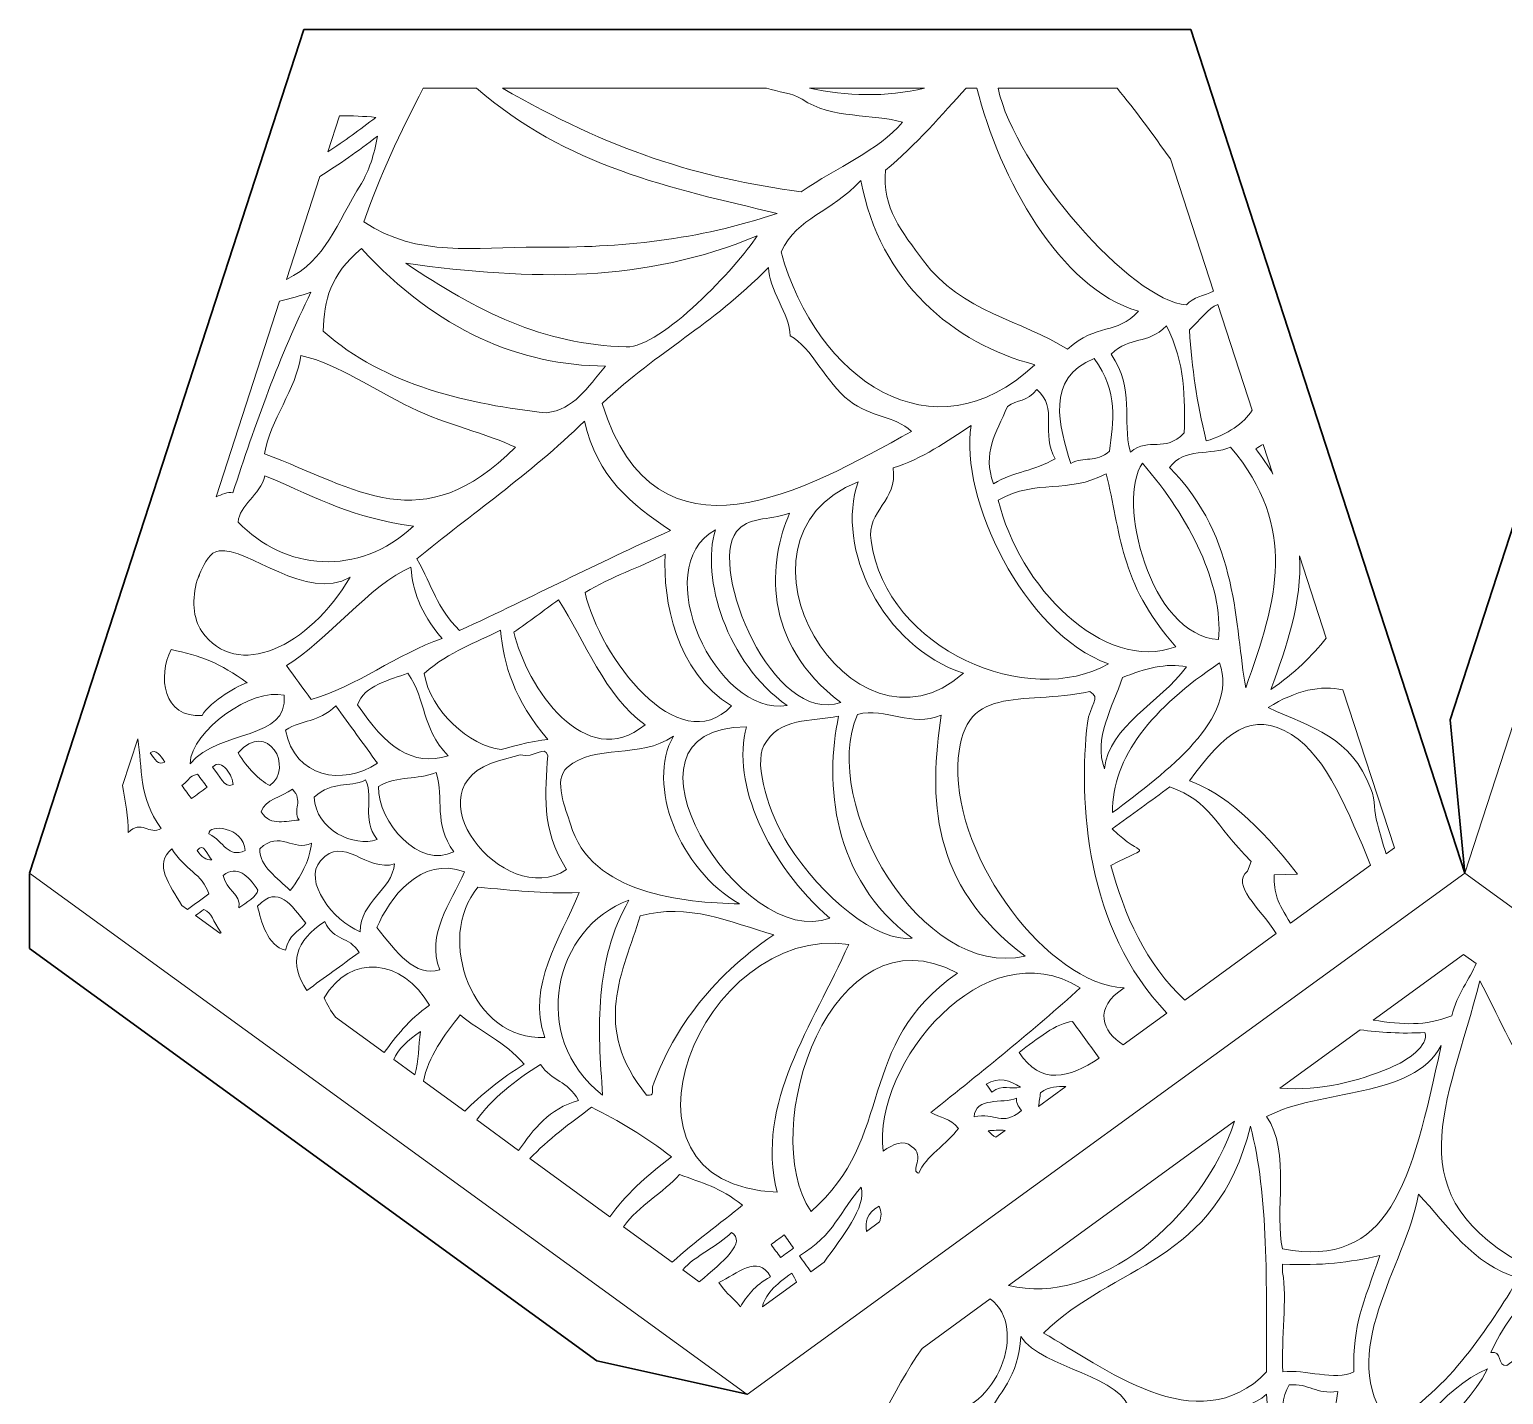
# Model space of a CAD drawing. Header units: millimetres. Extents: x -210 to 134, y -139 to 86.
# Drawn here: x 21.5 to 71.32, y 39.59 to 85.74 of the extents above; entities that cross this region are included whole.
import ezdxf

# ---------------------------------------------------------------- set-up
doc = ezdxf.new("R2010")
doc.units = ezdxf.units.MM
doc.header["$MEASUREMENT"] = 0
for name, color, linetype in [('Side 2 Detail', 7, 'Continuous'), ('Side 2 Outline', 7, 'Continuous'), ('Side 2 Scoring', 7, 'Continuous')]:
    doc.layers.add(name, color=color, linetype=linetype)

msp = doc.modelspace()

# ---------------------------------------------------------------- linework, layer by layer
at = {"layer": 'Side 2 Detail', "color": 250, "lineweight": 9}
for points in [[(34.8073, 83.7599), (34.0349, 82.2668), (33.3235, 80.7637), (32.7944, 79.2323)], [(36.6012, 83.7592), (36.6012, 83.7592), (34.8073, 83.7599), (34.8073, 83.7599)], [(46.4094, 83.7564), (46.4094, 83.7564), (37.4786, 83.7588), (37.4786, 83.7588)], [(37.4786, 83.7588), (41.0936, 81.6722), (44.1018, 80.7051), (47.5841, 80.2538)], [(51.7513, 83.7554), (51.7513, 83.7554), (47.8577, 83.7564), (47.8577, 83.7564)], [(47.8577, 83.7564), (49.0917, 83.4953), (50.4467, 83.436), (51.7513, 83.7554)], [(53.1525, 83.7547), (52.3584, 82.8893), (51.4592, 81.8165), (50.4263, 80.9883)], [(53.5187, 83.7554), (53.5187, 83.7554), (53.1525, 83.7547), (53.1525, 83.7547)], [(58.2574, 83.7533), (58.2574, 83.7533), (54.2332, 83.7547), (54.2332, 83.7547)], [(54.2332, 83.7547), (54.8109, 81.0741), (58.7438, 76.5548), (60.6052, 76.4291)], [(60.0626, 81.3631), (59.4718, 82.1755), (58.8782, 83.0109), (58.2574, 83.7533)], [(31.9786, 82.8242), (31.9786, 82.8242), (31.5831, 81.6064), (31.5831, 81.6064)], [(31.5831, 81.6064), (32.1291, 81.9657), (32.6689, 82.3505), (33.1978, 82.7666)], [(33.1978, 82.7666), (32.8109, 82.8066), (32.4016, 82.8218), (31.9786, 82.8242)], [(61.5154, 76.8914), (61.5154, 76.8914), (60.0626, 81.3631), (60.0626, 81.3631)], [(31.3123, 80.7699), (31.3123, 80.7699), (30.1837, 77.2855), (30.1837, 77.2855)], [(30.1837, 77.2855), (31.529, 77.9597), (31.858, 79.1538), (32.7127, 80.537)], [(60.6052, 76.4291), (60.8157, 76.6971), (61.2133, 76.745), (61.5154, 76.8914)], [(29.9487, 76.56), (29.9487, 76.56), (27.8041, 69.9419), (27.8041, 69.9419)], [(61.6618, 76.4404), (61.3425, 76.3485), (61.0582, 75.8885), (60.7051, 75.5833)], [(62.8235, 72.8672), (62.8235, 72.8672), (61.6618, 76.4404), (61.6618, 76.4404)], [(63.5243, 70.7085), (63.5243, 70.7085), (63.1983, 71.7138), (63.1983, 71.7138)], [(27.8041, 69.9419), (27.9974, 70.0139), (28.1986, 70.1335), (28.3715, 70.076)], [(64.4213, 67.9493), (64.524, 66.3738), (63.9869, 64.8997), (63.4578, 63.4245)], [(65.3247, 65.1681), (65.3247, 65.1681), (64.4213, 67.9493), (64.4213, 67.9493)], [(63.4578, 63.4245), (64.2484, 63.9792), (64.8627, 64.5611), (65.3247, 65.1681)], [(65.8931, 63.4183), (65.1524, 63.572), (64.3225, 63.4159), (63.361, 62.8137)], [(59.9448, 52.4915), (57.1835, 55.3354), (56.9476, 59.6776), (57.2552, 62.2948)], [(25.1528, 61.7571), (25.1528, 61.7571), (24.6432, 60.1868), (24.6432, 60.1868)], [(25.9479, 58.7268), (25.1517, 59.8206), (25.3288, 60.7611), (25.1528, 61.7571)], [(38.086, 61.2145), (38.086, 61.2145), (37.3529, 61.016), (37.3529, 61.016)], [(26.309, 58.0439), (25.6768, 57.5234), (26.2342, 56.8148), (26.6466, 56.1292)], [(62.6657, 57.2905), (62.6657, 57.2905), (62.7891, 57.6164), (62.7891, 57.6164)], [(64.1189, 55.5239), (64.1189, 55.5239), (66.8291, 57.4931), (66.8291, 57.4931)], [(63.6407, 55.1762), (63.0523, 56.0944), (62.109, 56.7913), (62.6657, 57.2905)], [(63.5687, 57.1572), (63.5484, 56.5357), (63.6817, 56.2298), (64.1189, 55.5239)], [(64.3563, 57.1889), (64.3563, 57.1889), (63.5687, 57.1572), (63.5687, 57.1572)], [(26.6466, 56.1292), (26.6466, 56.1292), (26.8336, 55.9934), (26.8336, 55.9934)], [(27.3928, 55.9945), (27.3063, 55.9259), (27.2054, 55.8601), (27.1092, 55.7929)], [(27.1092, 55.7929), (27.1092, 55.7929), (27.9343, 55.1921), (27.9343, 55.1921)], [(60.5491, 52.9304), (60.5491, 52.9304), (63.6407, 55.1762), (63.6407, 55.1762)], [(69.5766, 52.3973), (69.7303, 53.13), (70.2005, 53.6563), (70.3934, 54.162)], [(31.4556, 53.0041), (31.5479, 52.7795), (31.6805, 52.5628), (31.8338, 52.3551)], [(31.8338, 52.3551), (31.8338, 52.3551), (33.4868, 51.1524), (33.4868, 51.1524)], [(58.4655, 51.4156), (58.4655, 51.4156), (59.9448, 52.4915), (59.9448, 52.4915)], [(66.9111, 52.2484), (67.9578, 52.0991), (68.624, 52.0385), (69.5766, 52.3973)], [(34.7171, 51.8621), (34.2647, 51.5706), (33.955, 51.2568), (33.8106, 50.9167)], [(34.5234, 50.3979), (34.6681, 50.8733), (34.6344, 51.3767), (34.7171, 51.8621)], [(66.4695, 51.9276), (66.4695, 51.9276), (63.754, 49.9513), (63.754, 49.9513)], [(33.8106, 50.9167), (33.8106, 50.9167), (34.5234, 50.3979), (34.5234, 50.3979)], [(36.2139, 49.1677), (36.7345, 49.7093), (37.4783, 50.3135), (38.2193, 50.76)], [(63.754, 49.9513), (65.1676, 49.8414), (66.4243, 50.2002), (67.4616, 50.6284)], [(34.8135, 50.1867), (34.8135, 50.1867), (36.2139, 49.1677), (36.2139, 49.1677)], [(55.603, 49.3361), (55.603, 49.3361), (56.5228, 50.0041), (56.5228, 50.0041)], [(38.0299, 47.8468), (38.5456, 48.5682), (39.0403, 49.2648), (40.058, 49.5298)], [(36.615, 48.8762), (36.615, 48.8762), (38.0299, 47.8468), (38.0299, 47.8468)], [(40.4917, 49.3051), (39.8044, 48.7911), (38.9986, 48.1975), (38.4109, 47.5695)], [(62.2285, 48.8407), (62.2285, 48.8407), (54.5925, 43.2833), (54.5925, 43.2833)], [(54.5925, 43.2833), (57.5508, 42.5307), (61.1702, 45.5548), (62.2285, 48.8407)], [(54.165, 48.2909), (54.165, 48.2909), (54.4788, 48.5189), (54.4788, 48.5189)], [(38.4109, 47.5695), (38.4109, 47.5695), (41.1115, 45.604), (41.1115, 45.604)], [(43.4704, 47.0328), (42.9184, 46.4192), (42.0944, 45.9868), (41.5731, 45.2678)], [(48.3576, 44.0713), (48.9629, 44.9354), (49.7966, 45.9269), (49.6078, 46.6094)], [(50.2103, 45.9668), (49.7711, 45.7271), (49.7618, 45.4198), (49.7835, 45.1073)], [(50.2265, 45.4294), (50.293, 45.5972), (50.3027, 45.7739), (50.2103, 45.9668)], [(49.7835, 45.1073), (49.7835, 45.1073), (50.2265, 45.4294), (50.2265, 45.4294)], [(41.5731, 45.2678), (41.5731, 45.2678), (43.222, 44.0679), (43.222, 44.0679)], [(45.226, 45.0725), (44.7564, 44.5995), (43.995, 44.2911), (43.5765, 43.8095)], [(44.1332, 43.4047), (44.9638, 44.0844), (45.7393, 44.76), (45.226, 45.0725)], [(47.908, 43.7444), (47.908, 43.7444), (48.3576, 44.0713), (48.3576, 44.0713)], [(43.5765, 43.8095), (43.5765, 43.8095), (44.1332, 43.4047), (44.1332, 43.4047)], [(46.2726, 42.5558), (46.2726, 42.5558), (47.4246, 43.3933), (47.4246, 43.3933)], [(53.97, 42.8299), (53.97, 42.8299), (51.6655, 41.153), (51.6655, 41.153)], [(51.6655, 41.153), (50.6544, 39.7049), (49.9092, 37.9487), (49.1506, 36.2673)]]:
    msp.add_open_spline(points, degree=3, dxfattribs=at)
for points, knots in [([(32.7944, 79.2323), (34.6492, 78.0148), (36.5247, 78.3934), (38.6824, 78.3779), (38.6824, 78.3779), (41.5263, 78.3573), (44.0667, 78.6139), (46.7642, 79.5227), (46.7642, 79.5227), (43.1668, 80.373), (39.6404, 81.1116), (36.6012, 83.7592)], [0, 0, 0, 0, 0.25, 0.25, 0.25, 0.25, 0.5, 0.5, 0.5, 0.5, 1, 1, 1, 1]), ([(47.5841, 80.2538), (48.8075, 81.0999), (50.1704, 81.627), (51.0069, 82.6054), (51.0069, 82.6054), (50.016, 82.8934), (48.6197, 82.7071), (47.6093, 83.3782), (47.6093, 83.3782), (47.2606, 83.6097), (46.8056, 83.6162), (46.4094, 83.7564)], [0, 0, 0, 0, 0.25, 0.25, 0.25, 0.25, 0.5, 0.5, 0.5, 0.5, 1, 1, 1, 1]), ([(50.4263, 80.9883), (50.3106, 79.7043), (50.9889, 78.8985), (51.7121, 77.9177), (51.7121, 77.9177), (52.9964, 76.1738), (55.0541, 75.9168), (56.5852, 74.928), (56.5852, 74.928), (57.5835, 75.8441), (58.246, 75.3917), (58.9764, 76.2131), (58.9764, 76.2131), (56.3058, 76.9968), (54.2876, 80.7137), (53.5187, 83.7554)], [0, 0, 0, 0, 0.2, 0.2, 0.2, 0.2, 0.4, 0.4, 0.4, 0.4, 0.6, 0.6, 0.6, 0.6, 1, 1, 1, 1]), ([(32.7127, 80.537), (32.959, 80.9349), (33.1599, 81.5175), (33.2536, 82.1321), (33.2536, 82.1321), (32.6045, 81.6274), (31.9579, 81.1785), (31.3123, 80.7699)], [0, 0, 0, 0, 0.3333333, 0.3333333, 0.3333333, 0.3333333, 1, 1, 1, 1]), ([(55.4813, 74.4057), (52.7301, 75.1124), (50.2324, 77.2104), (49.6002, 80.6379), (49.6002, 80.6379), (48.5557, 79.5155), (47.4918, 79.4304), (46.902, 78.217), (46.902, 78.217), (48.0864, 73.9155), (52.027, 71.1636), (55.4813, 74.4057)], [0, 0, 0, 0, 0.25, 0.25, 0.25, 0.25, 0.5, 0.5, 0.5, 0.5, 1, 1, 1, 1]), ([(41.6693, 75.0104), (42.8585, 74.9804), (45.4003, 77.6989), (46.0969, 78.7676), (46.0969, 78.7676), (42.2673, 77.1677), (38.5349, 77.2497), (34.2154, 77.834), (34.2154, 77.834), (36.6274, 76.221), (38.8453, 75.082), (41.6693, 75.0104)], [0, 0, 0, 0, 0.25, 0.25, 0.25, 0.25, 0.5, 0.5, 0.5, 0.5, 1, 1, 1, 1]), ([(38.9683, 72.7783), (39.8985, 72.9016), (40.3536, 73.6227), (40.9606, 74.361), (40.9606, 74.361), (38.1084, 74.3772), (35.2734, 75.5423), (32.7172, 78.3342), (32.7172, 78.3342), (31.6516, 77.4343), (31.4487, 76.603), (31.427, 75.5378), (31.427, 75.5378), (33.483, 73.6968), (36.4045, 73.0553), (38.9683, 72.7783)], [0, 0, 0, 0, 0.2, 0.2, 0.2, 0.2, 0.4, 0.4, 0.4, 0.4, 0.6, 0.6, 0.6, 0.6, 1, 1, 1, 1]), ([(49.203, 73.1913), (48.4006, 73.8077), (47.9455, 74.9911), (47.2045, 75.3855), (47.2045, 75.3855), (47.2083, 76.1149), (46.4693, 76.962), (46.4745, 77.6917), (46.4745, 77.6917), (44.456, 75.6598), (42.8344, 74.9349), (40.8472, 73.0921), (40.8472, 73.0921), (42.6966, 67.2885), (47.702, 70.1452), (51.3072, 72.154), (51.3072, 72.154), (50.7226, 72.6939), (49.9668, 72.6057), (49.203, 73.1913)], [0, 0, 0, 0, 0.1666667, 0.1666667, 0.1666667, 0.1666667, 0.3333333, 0.3333333, 0.3333333, 0.3333333, 0.5, 0.5, 0.5, 0.5, 0.6666667, 0.6666667, 0.6666667, 0.6666667, 1, 1, 1, 1]), ([(28.3715, 70.076), (29.1115, 72.3583), (29.9628, 74.7444), (31.0098, 76.8552), (31.0098, 76.8552), (30.6529, 76.7381), (30.3001, 76.6437), (29.9487, 76.56)], [0, 0, 0, 0, 0.3333333, 0.3333333, 0.3333333, 0.3333333, 1, 1, 1, 1]), ([(60.5298, 72.1017), (60.5501, 73.2716), (60.5756, 74.4409), (59.929, 75.7166), (59.929, 75.7166), (59.2496, 75.051), (58.7328, 75.4096), (58.0565, 74.7616), (58.0565, 74.7616), (58.8847, 73.5614), (58.4042, 72.5685), (58.706, 71.4519), (58.706, 71.4519), (59.3629, 71.9807), (59.8459, 71.4037), (60.5298, 72.1017)], [0, 0, 0, 0, 0.2, 0.2, 0.2, 0.2, 0.4, 0.4, 0.4, 0.4, 0.6, 0.6, 0.6, 0.6, 1, 1, 1, 1]), ([(60.7051, 75.5833), (60.7933, 74.2139), (60.9408, 73.2358), (61.2687, 71.8281), (61.2687, 71.8281), (62.0277, 72.0531), (62.52, 72.4196), (62.8235, 72.8672)], [0, 0, 0, 0, 0.3333333, 0.3333333, 0.3333333, 0.3333333, 1, 1, 1, 1]), ([(37.9237, 71.6145), (36.9395, 72.0865), (35.6386, 72.3525), (34.3819, 72.9578), (34.3819, 72.9578), (33.1399, 73.5555), (31.9865, 74.4064), (30.6715, 74.7186), (30.6715, 74.7186), (30.5123, 73.5706), (29.6235, 72.5378), (29.4405, 71.393), (29.4405, 71.393), (32.5897, 70.2193), (34.7484, 68.453), (37.9237, 71.6145)], [0, 0, 0, 0, 0.2, 0.2, 0.2, 0.2, 0.4, 0.4, 0.4, 0.4, 0.6, 0.6, 0.6, 0.6, 1, 1, 1, 1]), ([(56.6895, 71.0671), (57.1481, 71.3314), (57.5229, 71.0637), (58.0069, 71.484), (58.0069, 71.484), (58.1086, 72.4848), (58.3314, 73.4666), (57.4857, 74.6173), (57.4857, 74.6173), (55.8083, 73.9651), (56.3147, 72.3035), (56.6895, 71.0671)], [0, 0, 0, 0, 0.25, 0.25, 0.25, 0.25, 0.5, 0.5, 0.5, 0.5, 1, 1, 1, 1]), ([(55.5475, 73.5682), (55.1923, 73.1283), (54.9057, 73.2523), (54.5491, 72.9967), (54.5491, 72.9967), (54.1595, 72.0676), (53.7037, 71.4361), (54.0775, 70.3853), (54.0775, 70.3853), (54.7961, 70.8032), (55.4489, 70.8104), (56.1669, 71.228), (56.1669, 71.228), (55.6612, 72.0652), (56.2844, 72.9547), (55.5475, 73.5682)], [0, 0, 0, 0, 0.2, 0.2, 0.2, 0.2, 0.4, 0.4, 0.4, 0.4, 0.6, 0.6, 0.6, 0.6, 1, 1, 1, 1]), ([(34.5882, 67.8401), (35.1515, 66.8813), (35.2166, 66.2309), (36.0359, 65.4189), (36.0359, 65.4189), (38.6258, 66.626), (40.5782, 67.642), (43.161, 68.8016), (43.161, 68.8016), (41.8336, 69.6898), (40.6905, 70.5948), (40.2537, 72.4968), (40.2537, 72.4968), (38.3861, 70.6775), (36.402, 69.3429), (34.5882, 67.8401)], [0, 0, 0, 0, 0.2, 0.2, 0.2, 0.2, 0.4, 0.4, 0.4, 0.4, 0.6, 0.6, 0.6, 0.6, 1, 1, 1, 1]), ([(53.3254, 72.3511), (52.5082, 71.823), (51.6652, 71.2125), (50.6864, 70.9221), (50.6864, 70.9221), (50.8511, 69.7786), (49.7911, 69.5041), (49.9399, 68.4595), (49.9399, 68.4595), (50.4718, 64.7361), (55.2857, 62.7668), (57.9632, 64.2947), (57.9632, 64.2947), (55.1006, 65.3172), (52.9158, 69.9399), (53.3254, 72.3511)], [0, 0, 0, 0, 0.2, 0.2, 0.2, 0.2, 0.4, 0.4, 0.4, 0.4, 0.6, 0.6, 0.6, 0.6, 1, 1, 1, 1]), ([(60.0309, 70.929), (62.4015, 68.5587), (62.2292, 65.5315), (62.6061, 63.4813), (62.6061, 63.4813), (63.6714, 66.4765), (64.3962, 68.8781), (62.0949, 71.6187), (62.0949, 71.6187), (61.4176, 71.3262), (60.5243, 71.6218), (60.0309, 70.929)], [0, 0, 0, 0, 0.25, 0.25, 0.25, 0.25, 0.5, 0.5, 0.5, 0.5, 1, 1, 1, 1]), ([(63.1983, 71.7138), (63.116, 71.6741), (63.0326, 71.6249), (62.9472, 71.5622), (62.9472, 71.5622), (63.1715, 71.2724), (63.3568, 70.9893), (63.5243, 70.7085)], [0, 0, 0, 0, 0.3333333, 0.3333333, 0.3333333, 0.3333333, 1, 1, 1, 1]), ([(61.6915, 65.1123), (61.8361, 66.9853), (60.743, 69.2047), (59.1152, 71.0737), (59.1152, 71.0737), (58.2374, 69.8658), (59.3426, 65.2604), (61.6915, 65.1123)], [0, 0, 0, 0, 0.3333333, 0.3333333, 0.3333333, 0.3333333, 1, 1, 1, 1]), ([(34.47, 68.9477), (32.3465, 69.2533), (31.4084, 69.8221), (29.4547, 70.6527), (29.4547, 70.6527), (29.2862, 69.9867), (28.5893, 69.6567), (28.5482, 69.0896), (28.5482, 69.0896), (30.1161, 67.4405), (32.611, 67.2145), (34.47, 68.9477)], [0, 0, 0, 0, 0.25, 0.25, 0.25, 0.25, 0.5, 0.5, 0.5, 0.5, 1, 1, 1, 1]), ([(49.5068, 70.4522), (44.5814, 68.4947), (49.2757, 60.6371), (53.0629, 63.9754), (53.0629, 63.9754), (50.3264, 64.8897), (48.721, 68.2042), (49.5068, 70.4522)], [0, 0, 0, 0, 0.3333333, 0.3333333, 0.3333333, 0.3333333, 1, 1, 1, 1]), ([(54.2435, 69.8303), (54.917, 66.9451), (57.7751, 63.9647), (60.2452, 64.8718), (60.2452, 64.8718), (58.3073, 67.056), (58.3924, 68.7634), (57.886, 70.7212), (57.886, 70.7212), (56.5751, 70.0184), (55.5589, 70.5686), (54.2435, 69.8303)], [0, 0, 0, 0, 0.25, 0.25, 0.25, 0.25, 0.5, 0.5, 0.5, 0.5, 1, 1, 1, 1]), ([(47.1886, 69.3876), (46.4521, 69.1365), (45.781, 69.2643), (45.3955, 68.7658), (45.3955, 68.7658), (44.4209, 67.5073), (46.6336, 62.1943), (48.9167, 62.9894), (48.9167, 62.9894), (46.2085, 65.0113), (46.4862, 67.8056), (47.1886, 69.3876)], [0, 0, 0, 0, 0.25, 0.25, 0.25, 0.25, 0.5, 0.5, 0.5, 0.5, 1, 1, 1, 1]), ([(47.1015, 62.8857), (45.0454, 64.3485), (44.1907, 67.1924), (44.6782, 68.8233), (44.6782, 68.8233), (42.3693, 67.5507), (44.702, 62.4923), (47.1015, 62.8857)], [0, 0, 0, 0, 0.3333333, 0.3333333, 0.3333333, 0.3333333, 1, 1, 1, 1]), ([(27.3166, 65.3934), (28.5045, 63.7046), (30.9454, 64.8594), (32.3341, 67.2241), (32.3341, 67.2241), (30.8479, 66.3639), (28.8711, 68.2569), (27.9044, 68.1164), (27.9044, 68.1164), (27.5974, 68.0716), (27.4255, 67.7171), (27.2836, 67.4229), (27.2836, 67.4229), (27.2477, 67.3206), (27.2088, 67.2196), (27.1661, 67.1201), (27.1661, 67.1201), (26.9759, 66.5144), (27.0231, 65.8116), (27.3166, 65.3934)], [0, 0, 0, 0, 0.1666667, 0.1666667, 0.1666667, 0.1666667, 0.3333333, 0.3333333, 0.3333333, 0.3333333, 0.5, 0.5, 0.5, 0.5, 0.6666667, 0.6666667, 0.6666667, 0.6666667, 1, 1, 1, 1]), ([(40.2754, 66.7049), (40.7694, 64.5369), (43.418, 60.9926), (45.2218, 62.8705), (45.2218, 62.8705), (43.3267, 64.0512), (42.905, 66.4169), (42.9836, 67.9968), (42.9836, 67.9968), (42.0737, 67.5276), (41.198, 67.2623), (40.2754, 66.7049)], [0, 0, 0, 0, 0.25, 0.25, 0.25, 0.25, 0.5, 0.5, 0.5, 0.5, 1, 1, 1, 1]), ([(27.2836, 67.4229), (27.237, 67.3261), (27.1995, 67.2248), (27.1661, 67.1201), (27.1661, 67.1201), (27.2088, 67.2196), (27.2477, 67.3206), (27.2836, 67.4229)], [0, 0, 0, 0, 0.3333333, 0.3333333, 0.3333333, 0.3333333, 1, 1, 1, 1]), ([(34.387, 67.559), (33.0396, 67.0015), (31.5138, 65.0378), (30.1843, 64.2355), (30.1843, 64.2355), (30.4624, 63.8524), (30.7407, 63.4696), (31.0188, 63.0866), (31.0188, 63.0866), (32.5212, 63.5168), (33.9278, 64.6317), (35.444, 65.1529), (35.444, 65.1529), (34.6585, 66.0858), (34.468, 66.738), (34.387, 67.559)], [0, 0, 0, 0, 0.2, 0.2, 0.2, 0.2, 0.4, 0.4, 0.4, 0.4, 0.6, 0.6, 0.6, 0.6, 1, 1, 1, 1]), ([(37.8724, 65.3641), (38.2886, 63.5137), (40.2892, 60.5765), (42.3056, 62.2373), (42.3056, 62.2373), (40.9413, 63.2023), (40.2709, 65.0802), (39.3752, 66.4559), (39.3752, 66.4559), (38.8746, 66.0924), (38.3737, 65.7283), (37.8724, 65.3641)], [0, 0, 0, 0, 0.25, 0.25, 0.25, 0.25, 0.5, 0.5, 0.5, 0.5, 1, 1, 1, 1]), ([(39.0196, 61.7406), (37.8679, 63.0704), (37.5282, 64.2717), (37.4152, 65.4371), (37.4152, 65.4371), (36.5605, 64.9817), (35.7423, 64.7567), (34.8352, 63.9681), (34.8352, 63.9681), (35.0437, 62.701), (36.381, 61.5135), (37.4338, 61.3991), (37.4338, 61.3991), (37.4338, 61.3991), (38.5397, 61.7106), (39.0196, 61.7406)], [0, 0, 0, 0, 0.2, 0.2, 0.2, 0.2, 0.4, 0.4, 0.4, 0.4, 0.6, 0.6, 0.6, 0.6, 1, 1, 1, 1]), ([(27.3335, 62.5522), (27.5978, 63.0452), (28.6203, 63.5913), (28.8518, 63.6553), (28.8518, 63.6553), (27.9416, 64.324), (27.2674, 64.5859), (26.2803, 64.7757), (26.2803, 64.7757), (25.8253, 63.8889), (26.0058, 62.443), (27.3335, 62.5522)], [0, 0, 0, 0, 0.25, 0.25, 0.25, 0.25, 0.5, 0.5, 0.5, 0.5, 1, 1, 1, 1]), ([(60.6063, 64.189), (59.9265, 64.3412), (59.1889, 64.1311), (58.4372, 63.8283), (58.4372, 63.8283), (58.1137, 62.8103), (57.4392, 61.7802), (57.8374, 60.7463), (57.8374, 60.7463), (57.9732, 62.2046), (59.7095, 62.9749), (60.6063, 64.189)], [0, 0, 0, 0, 0.25, 0.25, 0.25, 0.25, 0.5, 0.5, 0.5, 0.5, 1, 1, 1, 1]), ([(61.7232, 64.325), (59.447, 62.8078), (58.0882, 61.1459), (58.1055, 59.2656), (58.1055, 59.2656), (59.94, 60.6505), (62.3739, 62.4444), (61.7232, 64.325)], [0, 0, 0, 0, 0.3333333, 0.3333333, 0.3333333, 0.3333333, 1, 1, 1, 1]), ([(32.587, 62.9136), (33.5113, 61.5042), (34.4394, 60.809), (35.6452, 61.1804), (35.6452, 61.1804), (34.7195, 62.1877), (34.9331, 63.0142), (34.2892, 63.9767), (34.2892, 63.9767), (33.6767, 63.7542), (32.8047, 63.5654), (32.587, 62.9136)], [0, 0, 0, 0, 0.25, 0.25, 0.25, 0.25, 0.5, 0.5, 0.5, 0.5, 1, 1, 1, 1]), ([(30.1034, 63.2309), (29.0292, 63.5017), (26.9673, 62.0479), (26.9215, 60.9196), (26.9215, 60.9196), (27.9488, 62.1095), (30.257, 61.6947), (30.1034, 63.2309)], [0, 0, 0, 0, 0.3333333, 0.3333333, 0.3333333, 0.3333333, 1, 1, 1, 1]), ([(57.2552, 62.2948), (57.3272, 62.9071), (57.7434, 63.1403), (57.3372, 63.3573), (57.3372, 63.3573), (54.9928, 62.8585), (52.9633, 63.7225), (52.8765, 60.8438), (52.8765, 60.8438), (52.7807, 57.6664), (55.9185, 53.4906), (58.4961, 53.3369), (58.4961, 53.3369), (57.434, 52.6689), (57.7623, 51.8476), (58.4655, 51.4156)], [0, 0, 0, 0, 0.2, 0.2, 0.2, 0.2, 0.4, 0.4, 0.4, 0.4, 0.6, 0.6, 0.6, 0.6, 1, 1, 1, 1]), ([(67.3586, 57.8776), (67.3586, 57.8776), (67.6301, 58.075), (67.6301, 58.075), (67.6301, 58.075), (67.6301, 58.075), (65.8931, 63.4183), (65.8931, 63.4183)], [0, 0, 0, 0, 0.3333333, 0.3333333, 0.3333333, 0.3333333, 1, 1, 1, 1]), ([(31.8466, 62.8774), (31.2303, 62.279), (30.7338, 62.4354), (30.1506, 62.0503), (30.1506, 62.0503), (30.4524, 60.4362), (32.0847, 60.1682), (33.2594, 60.9323), (33.2594, 60.9323), (32.7881, 61.5807), (32.3175, 62.2291), (31.8466, 62.8774)], [0, 0, 0, 0, 0.25, 0.25, 0.25, 0.25, 0.5, 0.5, 0.5, 0.5, 1, 1, 1, 1]), ([(55.1465, 54.4149), (51.8981, 56.8519), (51.9084, 59.7951), (52.3091, 62.5605), (52.3091, 62.5605), (51.3, 62.1168), (50.4587, 62.8457), (49.4793, 62.5877), (49.4793, 62.5877), (48.1815, 59.5508), (51.6597, 53.6129), (55.1465, 54.4149)], [0, 0, 0, 0, 0.25, 0.25, 0.25, 0.25, 0.5, 0.5, 0.5, 0.5, 1, 1, 1, 1]), ([(63.361, 62.8137), (64.874, 62.1254), (66.1501, 61.8473), (66.8378, 60.0731), (66.8378, 60.0731), (67.0021, 59.6504), (66.9249, 59.3042), (67.0568, 58.8863), (67.0568, 58.8863), (67.1723, 58.5221), (67.2098, 58.2655), (67.3586, 57.8776)], [0, 0, 0, 0, 0.25, 0.25, 0.25, 0.25, 0.5, 0.5, 0.5, 0.5, 1, 1, 1, 1]), ([(28.5441, 61.2885), (28.8749, 60.7415), (29.2359, 60.3887), (29.6197, 60.1792), (29.6197, 60.1792), (30.4496, 60.7766), (29.5487, 62.4302), (28.5441, 61.2885)], [0, 0, 0, 0, 0.3333333, 0.3333333, 0.3333333, 0.3333333, 1, 1, 1, 1]), ([(48.8444, 62.5315), (47.8873, 62.3269), (46.8534, 62.5043), (46.3229, 61.5332), (46.3229, 61.5332), (45.9629, 60.8727), (46.5113, 59.1839), (47.1401, 58.1866), (47.1401, 58.1866), (48.268, 56.3951), (50.1676, 54.8689), (51.3314, 55.0192), (51.3314, 55.0192), (48.6053, 57.0507), (48.3683, 60.2757), (48.8444, 62.5315)], [0, 0, 0, 0, 0.2, 0.2, 0.2, 0.2, 0.4, 0.4, 0.4, 0.4, 0.6, 0.6, 0.6, 0.6, 1, 1, 1, 1]), ([(66.8291, 57.4931), (66.076, 59.269), (65.3712, 61.138), (64.1554, 61.9056), (64.1554, 61.9056), (62.8197, 62.7486), (61.9026, 61.9807), (60.701, 60.3408), (60.701, 60.3408), (61.8272, 59.9612), (63.0554, 58.8636), (64.3563, 57.1889)], [0, 0, 0, 0, 0.25, 0.25, 0.25, 0.25, 0.5, 0.5, 0.5, 0.5, 1, 1, 1, 1]), ([(43.2616, 61.8518), (42.1185, 61.0543), (40.6109, 61.6141), (39.6739, 60.7955), (39.6739, 60.7955), (39.1802, 60.3646), (39.6287, 59.3913), (39.7789, 58.878), (39.7789, 58.878), (40.4755, 56.4875), (43.6154, 56.2336), (45.4919, 56.1795), (45.4919, 56.1795), (43.4576, 57.3487), (42.3256, 60.2113), (43.2616, 61.8518)], [0, 0, 0, 0, 0.2, 0.2, 0.2, 0.2, 0.4, 0.4, 0.4, 0.4, 0.6, 0.6, 0.6, 0.6, 1, 1, 1, 1]), ([(45.7355, 62.1633), (40.7467, 62.176), (45.6049, 54.5548), (48.5443, 55.6954), (48.5443, 55.6954), (46.4724, 57.5044), (45.1905, 60.276), (45.7355, 62.1633)], [0, 0, 0, 0, 0.3333333, 0.3333333, 0.3333333, 0.3333333, 1, 1, 1, 1]), ([(26.0692, 60.9757), (25.9231, 61.2045), (25.7746, 61.4174), (25.5714, 61.2893), (25.5714, 61.2893), (25.7181, 61.0608), (25.8666, 60.8483), (26.0692, 60.9757)], [0, 0, 0, 0, 0.3333333, 0.3333333, 0.3333333, 0.3333333, 1, 1, 1, 1]), ([(37.3529, 61.016), (34.2089, 60.1155), (37.5183, 55.9487), (39.6521, 57.3384), (39.6521, 57.3384), (38.7581, 58.7316), (38.9463, 59.9536), (39.011, 61.1945), (39.011, 61.1945), (38.9087, 61.58), (38.5563, 61.0856), (38.086, 61.2145)], [0, 0, 0, 0, 0.25, 0.25, 0.25, 0.25, 0.5, 0.5, 0.5, 0.5, 1, 1, 1, 1]), ([(28.3746, 60.2199), (28.3894, 60.4569), (28.0039, 61.1601), (27.6846, 60.7986), (27.6846, 60.7986), (27.9058, 60.551), (28.0856, 60.0397), (28.3746, 60.2199)], [0, 0, 0, 0, 0.3333333, 0.3333333, 0.3333333, 0.3333333, 1, 1, 1, 1]), ([(26.9687, 59.7383), (27.1454, 59.8667), (27.3228, 59.9953), (27.4996, 60.1238), (27.4996, 60.1238), (27.3921, 60.2712), (27.2853, 60.4187), (27.1782, 60.5658), (27.1782, 60.5658), (26.8274, 60.4628), (26.9725, 60.4287), (26.6476, 60.1803), (26.6476, 60.1803), (26.7548, 60.0328), (26.8619, 59.8857), (26.9687, 59.7383)], [0, 0, 0, 0, 0.2, 0.2, 0.2, 0.2, 0.4, 0.4, 0.4, 0.4, 0.6, 0.6, 0.6, 0.6, 1, 1, 1, 1]), ([(33.2422, 58.3537), (32.702, 59.0913), (33.1568, 59.6714), (32.8574, 60.3701), (32.8574, 60.3701), (32.2631, 60.0741), (31.7643, 60.3808), (31.1221, 59.7844), (31.1221, 59.7844), (31.1679, 58.6747), (32.4746, 58.0822), (33.2422, 58.3537)], [0, 0, 0, 0, 0.25, 0.25, 0.25, 0.25, 0.5, 0.5, 0.5, 0.5, 1, 1, 1, 1]), ([(35.8367, 57.9434), (35.1367, 58.9142), (35.5215, 59.7131), (35.2431, 60.6175), (35.2431, 60.6175), (34.5758, 60.3539), (33.9794, 60.5396), (33.2915, 60.1448), (33.2915, 60.1448), (33.2749, 58.9276), (34.6788, 57.3467), (35.8367, 57.9434)], [0, 0, 0, 0, 0.25, 0.25, 0.25, 0.25, 0.5, 0.5, 0.5, 0.5, 1, 1, 1, 1]), ([(24.6432, 60.1868), (24.729, 59.6514), (24.8365, 59.1123), (24.831, 58.5907), (24.831, 58.5907), (25.2696, 59.0503), (25.5452, 58.4884), (25.9479, 58.7268)], [0, 0, 0, 0, 0.3333333, 0.3333333, 0.3333333, 0.3333333, 1, 1, 1, 1]), ([(30.3831, 60.0583), (30.0386, 59.7882), (29.4488, 59.7262), (29.3224, 59.2873), (29.3224, 59.2873), (29.6834, 58.7671), (30.1657, 59.0151), (30.6077, 59.0058), (30.6077, 59.0058), (30.3769, 59.381), (30.7693, 59.658), (30.3831, 60.0583)], [0, 0, 0, 0, 0.25, 0.25, 0.25, 0.25, 0.5, 0.5, 0.5, 0.5, 1, 1, 1, 1]), ([(62.7891, 57.6164), (61.5051, 58.8918), (61.4493, 59.6363), (60.0416, 60.1324), (60.0416, 60.1324), (59.3936, 59.6614), (58.7452, 59.1902), (58.0968, 58.7195), (58.0968, 58.7195), (59.1318, 57.6664), (59.5297, 58.2744), (58.0472, 57.4783), (58.0472, 57.4783), (58.4796, 55.8715), (59.2372, 54.1076), (60.5491, 52.9304)], [0, 0, 0, 0, 0.2, 0.2, 0.2, 0.2, 0.4, 0.4, 0.4, 0.4, 0.6, 0.6, 0.6, 0.6, 1, 1, 1, 1]), ([(27.5626, 58.549), (28.0694, 58.2903), (28.1986, 57.7153), (28.7887, 57.9802), (28.7887, 57.9802), (28.7295, 58.8009), (27.5364, 58.8894), (27.5626, 58.549)], [0, 0, 0, 0, 0.3333333, 0.3333333, 0.3333333, 0.3333333, 1, 1, 1, 1]), ([(31.0329, 58.2341), (30.41, 57.9254), (29.9583, 58.6934), (29.2817, 58.0423), (29.2817, 58.0423), (29.2697, 57.4173), (29.8774, 57.0841), (30.3094, 56.628), (30.3094, 56.628), (30.7793, 57.2819), (30.9499, 57.6736), (31.0329, 58.2341)], [0, 0, 0, 0, 0.25, 0.25, 0.25, 0.25, 0.5, 0.5, 0.5, 0.5, 1, 1, 1, 1]), ([(31.3302, 57.6398), (30.7386, 56.9436), (31.7381, 55.6262), (32.6703, 55.2372), (32.6703, 55.2372), (32.6903, 56.2732), (33.7331, 56.6373), (33.8382, 57.5334), (33.8382, 57.5334), (32.8974, 57.2237), (32.1029, 58.55), (31.3302, 57.6398)], [0, 0, 0, 0, 0.25, 0.25, 0.25, 0.25, 0.5, 0.5, 0.5, 0.5, 1, 1, 1, 1]), ([(26.8336, 55.9934), (27.0734, 56.1678), (27.3135, 56.3424), (27.554, 56.5171), (27.554, 56.5171), (27.3559, 57.2047), (26.7238, 57.3212), (26.309, 58.0439)], [0, 0, 0, 0, 0.3333333, 0.3333333, 0.3333333, 0.3333333, 1, 1, 1, 1]), ([(27.6588, 57.6736), (27.4982, 57.8125), (27.3921, 58.2937), (27.1609, 57.9871), (27.1609, 57.9871), (27.3074, 57.758), (27.4734, 57.654), (27.6588, 57.6736)], [0, 0, 0, 0, 0.3333333, 0.3333333, 0.3333333, 0.3333333, 1, 1, 1, 1]), ([(36.1974, 57.2599), (34.7222, 57.8304), (33.6401, 56.3431), (33.2408, 55.3816), (33.2408, 55.3816), (33.8909, 54.5472), (34.5386, 53.6956), (35.3606, 53.9502), (35.3606, 53.9502), (34.9, 55.1707), (35.7347, 56.186), (36.1974, 57.2599)], [0, 0, 0, 0, 0.25, 0.25, 0.25, 0.25, 0.5, 0.5, 0.5, 0.5, 1, 1, 1, 1]), ([(29.2166, 56.6445), (28.88, 57.1545), (28.5187, 57.5069), (28.0442, 57.1431), (28.0442, 57.1431), (28.1266, 56.6301), (28.6596, 56.5284), (28.5738, 56.0424), (28.5738, 56.0424), (28.8204, 56.2377), (29.1877, 56.4144), (29.2166, 56.6445)], [0, 0, 0, 0, 0.25, 0.25, 0.25, 0.25, 0.5, 0.5, 0.5, 0.5, 1, 1, 1, 1]), ([(29.208, 56.0982), (29.311, 55.599), (29.5463, 54.7456), (30.1478, 54.6195), (30.1478, 54.6195), (30.2898, 55.1625), (30.5478, 55.2117), (30.8389, 55.5277), (30.8389, 55.5277), (30.3587, 56.1171), (29.9032, 56.8623), (29.208, 56.0982)], [0, 0, 0, 0, 0.25, 0.25, 0.25, 0.25, 0.5, 0.5, 0.5, 0.5, 1, 1, 1, 1]), ([(40.0769, 56.567), (38.817, 56.5123), (37.8635, 56.6397), (36.6515, 56.7438), (36.6515, 56.7438), (35.1907, 55.0164), (36.4854, 51.5231), (38.9101, 51.6671), (38.9101, 51.6671), (38.3089, 53.4575), (39.4254, 54.9758), (40.0769, 56.567)], [0, 0, 0, 0, 0.25, 0.25, 0.25, 0.25, 0.5, 0.5, 0.5, 0.5, 1, 1, 1, 1]), ([(27.9343, 55.1921), (27.9471, 55.1938), (27.9571, 55.198), (27.9705, 55.199), (27.9705, 55.199), (27.6536, 55.6531), (27.7063, 55.8429), (27.3928, 55.9945)], [0, 0, 0, 0, 0.3333333, 0.3333333, 0.3333333, 0.3333333, 1, 1, 1, 1]), ([(41.7564, 56.3011), (39.2549, 55.4291), (38.3272, 51.6788), (40.8696, 49.7148), (40.8696, 49.7148), (40.7019, 51.9741), (40.5816, 54.2447), (41.7564, 56.3011)], [0, 0, 0, 0, 0.3333333, 0.3333333, 0.3333333, 0.3333333, 1, 1, 1, 1]), ([(42.5563, 49.9948), (43.1506, 51.7294), (44.4646, 53.6756), (46.656, 55.1339), (46.656, 55.1339), (45.1846, 55.5569), (43.7529, 56.2298), (42.1416, 55.7712), (42.1416, 55.7712), (41.5524, 53.8564), (40.4773, 52.0185), (42.3559, 49.7137), (42.3559, 49.7137), (42.6638, 49.6782), (42.5202, 49.888), (42.5563, 49.9948)], [0, 0, 0, 0, 0.2, 0.2, 0.2, 0.2, 0.4, 0.4, 0.4, 0.4, 0.6, 0.6, 0.6, 0.6, 1, 1, 1, 1]), ([(47.9128, 45.7825), (50.7933, 48.273), (49.3866, 51.4421), (52.8651, 53.8378), (52.8651, 53.8378), (48.6101, 56.1506), (46.0556, 48.5293), (47.9128, 45.7825)], [0, 0, 0, 0, 0.3333333, 0.3333333, 0.3333333, 0.3333333, 1, 1, 1, 1]), ([(31.4738, 55.5831), (30.4754, 54.9323), (30.2508, 54.16), (30.8699, 53.2539), (30.8699, 53.2539), (31.459, 53.6821), (32.0481, 54.11), (32.6376, 54.5382), (32.6376, 54.5382), (32.2869, 55.1173), (31.8056, 54.8807), (31.4738, 55.5831)], [0, 0, 0, 0, 0.25, 0.25, 0.25, 0.25, 0.5, 0.5, 0.5, 0.5, 1, 1, 1, 1]), ([(49.1865, 54.8114), (44.2183, 55.5304), (40.5809, 46.6903), (46.7646, 46.4343), (46.7646, 46.4343), (46.0118, 49.4736), (47.9855, 52.0812), (49.1865, 54.8114)], [0, 0, 0, 0, 0.3333333, 0.3333333, 0.3333333, 0.3333333, 1, 1, 1, 1]), ([(50.3474, 47.822), (50.6988, 48.0642), (51.0372, 48.2258), (51.3117, 47.9822), (51.3117, 47.9822), (51.8058, 47.6649), (51.2321, 47.1144), (51.5605, 47.0824), (51.5605, 47.0824), (51.7548, 47.6253), (52.5365, 48.0749), (52.8947, 48.5924), (52.8947, 48.5924), (52.6116, 48.941), (52.2729, 48.9455), (51.9632, 49.1308), (51.9632, 49.1308), (53.7119, 50.5219), (55.4465, 51.9165), (57.0103, 53.3373), (57.0103, 53.3373), (53.7739, 55.3792), (49.984, 50.7572), (50.3474, 47.822)], [0, 0, 0, 0, 0.1428571, 0.1428571, 0.1428571, 0.1428571, 0.2857143, 0.2857143, 0.2857143, 0.2857143, 0.4285714, 0.4285714, 0.4285714, 0.4285714, 0.5714286, 0.5714286, 0.5714286, 0.5714286, 0.7142857, 0.7142857, 0.7142857, 0.7142857, 1, 1, 1, 1]), ([(33.4868, 51.1524), (33.8816, 51.704), (34.3019, 52.2517), (35.0151, 52.7533), (35.0151, 52.7533), (34.1279, 54.327), (32.3269, 54.5214), (31.4556, 53.0041)], [0, 0, 0, 0, 0.3333333, 0.3333333, 0.3333333, 0.3333333, 1, 1, 1, 1]), ([(70.3934, 54.162), (70.3934, 54.162), (69.9659, 54.4722), (69.9659, 54.4722), (69.9659, 54.4722), (69.9659, 54.4722), (66.9111, 52.2484), (66.9111, 52.2484)], [0, 0, 0, 0, 0.3333333, 0.3333333, 0.3333333, 0.3333333, 1, 1, 1, 1]), ([(72.2576, 43.8531), (73.5074, 45.263), (74.4225, 46.3673), (75.548, 48.1558), (75.548, 48.1558), (72.5704, 48.6018), (71.7067, 51.3398), (70.5213, 53.5788), (70.5213, 53.5788), (69.4333, 49.3101), (67.5592, 46.3017), (72.2576, 43.8531)], [0, 0, 0, 0, 0.25, 0.25, 0.25, 0.25, 0.5, 0.5, 0.5, 0.5, 1, 1, 1, 1]), ([(38.2193, 50.76), (37.5348, 51.542), (36.7707, 51.8242), (36.0586, 52.4319), (36.0586, 52.4319), (35.5191, 51.7663), (34.9541, 50.9822), (34.8135, 50.1867)], [0, 0, 0, 0, 0.3333333, 0.3333333, 0.3333333, 0.3333333, 1, 1, 1, 1]), ([(54.9442, 51.1617), (55.6791, 50.0369), (56.6306, 50.2856), (57.6514, 50.9674), (57.6514, 50.9674), (57.3517, 51.3798), (57.0516, 51.7922), (56.7522, 52.2049), (56.7522, 52.2049), (56.1969, 52.1563), (55.5637, 51.613), (54.9442, 51.1617)], [0, 0, 0, 0, 0.25, 0.25, 0.25, 0.25, 0.5, 0.5, 0.5, 0.5, 1, 1, 1, 1]), ([(67.4616, 50.6284), (68.109, 50.8957), (68.7987, 51.3977), (68.664, 51.8302), (68.664, 51.8302), (67.8603, 51.7903), (67.1361, 51.8295), (66.4695, 51.9276)], [0, 0, 0, 0, 0.3333333, 0.3333333, 0.3333333, 0.3333333, 1, 1, 1, 1]), ([(63.8539, 44.5175), (67.462, 43.8529), (68.2096, 46.6948), (69.2104, 51.393), (69.2104, 51.393), (68.2589, 49.5757), (65.1214, 49.9466), (63.3103, 48.9891), (63.3103, 48.9891), (64.1395, 47.8346), (63.5584, 45.6566), (63.8539, 44.5175)], [0, 0, 0, 0, 0.25, 0.25, 0.25, 0.25, 0.5, 0.5, 0.5, 0.5, 1, 1, 1, 1]), ([(40.058, 49.5298), (39.6732, 50.2288), (39.1664, 50.1588), (38.7654, 50.7517), (38.7654, 50.7517), (37.921, 50.2308), (37.0942, 49.5621), (36.615, 48.8762)], [0, 0, 0, 0, 0.3333333, 0.3333333, 0.3333333, 0.3333333, 1, 1, 1, 1]), ([(53.8353, 50.0858), (53.8997, 49.9973), (53.9634, 49.9091), (54.0278, 49.8205), (54.0278, 49.8205), (54.3872, 50.1134), (54.6645, 49.8887), (54.9925, 49.9811), (54.9925, 49.9811), (54.6369, 50.2081), (54.2686, 50.3521), (53.8353, 50.0858)], [0, 0, 0, 0, 0.25, 0.25, 0.25, 0.25, 0.5, 0.5, 0.5, 0.5, 1, 1, 1, 1]), ([(56.5228, 50.0041), (56.2479, 50), (55.9778, 50.0296), (55.6667, 49.7954), (55.6667, 49.7954), (55.6512, 49.6414), (55.6223, 49.4894), (55.603, 49.3361)], [0, 0, 0, 0, 0.3333333, 0.3333333, 0.3333333, 0.3333333, 1, 1, 1, 1]), ([(53.4249, 48.9772), (54.156, 49.1518), (54.3606, 48.6268), (55.0242, 49.1935), (55.0242, 49.1935), (54.9057, 49.3427), (54.8436, 49.4829), (54.8553, 49.611), (54.8553, 49.611), (54.3889, 49.4147), (53.4666, 49.6738), (53.4249, 48.9772)], [0, 0, 0, 0, 0.25, 0.25, 0.25, 0.25, 0.5, 0.5, 0.5, 0.5, 1, 1, 1, 1]), ([(41.1115, 45.604), (41.6255, 46.3065), (42.3142, 46.9811), (43.1982, 47.6246), (43.1982, 47.6246), (42.3173, 48.3167), (41.4123, 48.859), (40.4917, 49.3051)], [0, 0, 0, 0, 0.3333333, 0.3333333, 0.3333333, 0.3333333, 1, 1, 1, 1]), ([(54.4788, 48.5189), (54.2773, 48.5413), (54.0585, 48.5234), (53.8994, 48.511), (53.8994, 48.511), (53.9834, 48.4084), (54.0723, 48.3395), (54.165, 48.2909)], [0, 0, 0, 0, 0.3333333, 0.3333333, 0.3333333, 0.3333333, 1, 1, 1, 1]), ([(55.7714, 41.6686), (57.732, 40.5763), (60.9842, 37.9367), (63.31, 40.3579), (63.31, 40.3579), (63.3038, 43.3012), (63.383, 46.3306), (62.7643, 48.6614), (62.7643, 48.6614), (61.6232, 43.9911), (58.1062, 43.9909), (55.7714, 41.6686)], [0, 0, 0, 0, 0.25, 0.25, 0.25, 0.25, 0.5, 0.5, 0.5, 0.5, 1, 1, 1, 1]), ([(43.222, 44.0679), (43.9802, 44.7593), (44.8518, 45.3908), (45.5994, 45.9927), (45.5994, 45.9927), (44.8122, 46.6152), (44.2575, 46.7347), (43.4704, 47.0328)], [0, 0, 0, 0, 0.3333333, 0.3333333, 0.3333333, 0.3333333, 1, 1, 1, 1]), ([(49.6078, 46.6094), (48.9084, 45.8335), (48.7, 44.9798), (47.5183, 44.2808), (47.5183, 44.2808), (47.6482, 44.102), (47.7777, 43.9232), (47.908, 43.7444)], [0, 0, 0, 0, 0.3333333, 0.3333333, 0.3333333, 0.3333333, 1, 1, 1, 1]), ([(71.8331, 43.5263), (70.247, 44.0165), (69.4478, 45.2931), (68.4459, 46.367), (68.4459, 46.367), (68.0273, 43.9515), (65.5989, 40.9506), (67.462, 38.6091), (67.462, 38.6091), (69.5204, 39.7695), (70.8161, 41.8818), (71.8331, 43.5263)], [0, 0, 0, 0, 0.25, 0.25, 0.25, 0.25, 0.5, 0.5, 0.5, 0.5, 1, 1, 1, 1]), ([(46.8838, 44.2247), (47.0312, 44.3321), (47.1783, 44.4393), (47.3254, 44.5461), (47.3254, 44.5461), (47.2186, 44.6935), (47.1115, 44.8403), (47.0043, 44.9877), (47.0043, 44.9877), (46.8576, 44.8806), (46.7098, 44.7738), (46.5627, 44.6663), (46.5627, 44.6663), (46.6695, 44.5192), (46.7766, 44.3724), (46.8838, 44.2247)], [0, 0, 0, 0, 0.2, 0.2, 0.2, 0.2, 0.4, 0.4, 0.4, 0.4, 0.6, 0.6, 0.6, 0.6, 1, 1, 1, 1]), ([(74.0183, 44.9207), (73.1657, 43.9916), (71.6116, 42.663), (70.8964, 41.0114), (70.8964, 41.0114), (71.2933, 41.116), (71.0893, 40.522), (71.4342, 40.5761), (71.4342, 40.5761), (72.7874, 41.5993), (74.1486, 43.0478), (74.0183, 44.9207)], [0, 0, 0, 0, 0.25, 0.25, 0.25, 0.25, 0.5, 0.5, 0.5, 0.5, 1, 1, 1, 1]), ([(44.795, 43.3823), (45.1736, 42.8587), (45.1881, 42.9713), (45.5254, 42.5624), (45.5254, 42.5624), (45.7517, 42.9179), (45.9904, 43.2714), (46.5458, 43.5742), (46.5458, 43.5742), (46.0983, 44.3649), (45.4124, 43.6603), (44.795, 43.3823)], [0, 0, 0, 0, 0.25, 0.25, 0.25, 0.25, 0.5, 0.5, 0.5, 0.5, 1, 1, 1, 1]), ([(63.8564, 40.3579), (64.6156, 40.4604), (65.6244, 40.0413), (66.2607, 40.3577), (66.2607, 40.3577), (66.2176, 42.0032), (66.5893, 42.6521), (67.135, 44.2911), (67.135, 44.2911), (66.0919, 44.0582), (65.1889, 43.9432), (63.8543, 44.0031), (63.8543, 44.0031), (63.8539, 43.9303), (63.8543, 43.7952), (63.8543, 43.7225), (63.8543, 43.7225), (64.0045, 42.8301), (63.8109, 41.5132), (63.8564, 40.3579)], [0, 0, 0, 0, 0.1666667, 0.1666667, 0.1666667, 0.1666667, 0.3333333, 0.3333333, 0.3333333, 0.3333333, 0.5, 0.5, 0.5, 0.5, 0.6666667, 0.6666667, 0.6666667, 0.6666667, 1, 1, 1, 1]), ([(47.4246, 43.3933), (47.3767, 43.4929), (47.3271, 43.5932), (47.2689, 43.6945), (47.2689, 43.6945), (46.6981, 43.33), (46.3318, 42.9152), (46.2726, 42.5558)], [0, 0, 0, 0, 0.3333333, 0.3333333, 0.3333333, 0.3333333, 1, 1, 1, 1]), ([(49.6336, 34.7782), (49.7339, 34.8082), (49.9079, 34.7618), (50.0208, 34.791), (50.0208, 34.791), (50.1928, 34.8342), (50.4301, 34.8971), (50.6024, 34.9391), (50.6024, 34.9391), (50.6758, 34.9491), (50.7492, 34.9592), (50.8218, 34.9694), (50.8218, 34.9694), (50.8773, 34.9902), (50.9304, 35.0101), (50.9862, 35.0311), (50.9862, 35.0311), (51.0623, 35.0483), (51.1481, 35.0417), (51.2352, 35.0424), (51.2352, 35.0424), (52.0063, 36.04), (52.4614, 37.3024), (52.3845, 38.9373), (52.3845, 38.9373), (54.1412, 39.0251), (55.3053, 41.8184), (53.97, 42.8299)], [0, 0, 0, 0, 0.125, 0.125, 0.125, 0.125, 0.25, 0.25, 0.25, 0.25, 0.375, 0.375, 0.375, 0.375, 0.5, 0.5, 0.5, 0.5, 0.625, 0.625, 0.625, 0.625, 0.75, 0.75, 0.75, 0.75, 1, 1, 1, 1]), ([(72.7978, 38.7812), (72.8146, 38.8045), (72.8325, 38.8288), (72.8491, 38.8532), (72.8491, 38.8532), (72.8942, 38.8897), (72.9545, 38.9252), (72.9921, 38.9693), (72.9921, 38.9693), (73.0007, 38.9888), (73.0086, 39.0069), (73.0175, 39.0265), (73.0175, 39.0265), (73.0423, 39.0419), (73.0692, 39.057), (73.0944, 39.0725), (73.0944, 39.0725), (73.3193, 39.3183), (73.5343, 39.5641), (73.7834, 39.7886), (73.7834, 39.7886), (73.8647, 39.8614), (73.9312, 39.9522), (73.9984, 40.0373), (73.9984, 40.0373), (74.2064, 40.2402), (74.4132, 40.4435), (74.6216, 40.6462), (74.6216, 40.6462), (74.6746, 40.7053), (74.7277, 40.7652), (74.7794, 40.8249), (74.7794, 40.8249), (74.8765, 40.8989), (74.9733, 40.9737), (75.0698, 41.0481), (75.0698, 41.0481), (74.849, 41.6396), (74.6126, 42.216), (74.2368, 42.652), (74.2368, 42.652), (73.184, 41.3981), (70.833, 40.1858), (71.8803, 37.7663), (71.8803, 37.7663), (72.0729, 38.0179), (72.2782, 38.244), (72.4815, 38.4858), (72.4815, 38.4858), (72.5683, 38.5897), (72.6899, 38.6958), (72.7978, 38.7812)], [0, 0, 0, 0, 0.0714286, 0.0714286, 0.0714286, 0.0714286, 0.1428571, 0.1428571, 0.1428571, 0.1428571, 0.2142857, 0.2142857, 0.2142857, 0.2142857, 0.2857143, 0.2857143, 0.2857143, 0.2857143, 0.3571429, 0.3571429, 0.3571429, 0.3571429, 0.4285714, 0.4285714, 0.4285714, 0.4285714, 0.5, 0.5, 0.5, 0.5, 0.5714286, 0.5714286, 0.5714286, 0.5714286, 0.6428571, 0.6428571, 0.6428571, 0.6428571, 0.7142857, 0.7142857, 0.7142857, 0.7142857, 0.7857143, 0.7857143, 0.7857143, 0.7857143, 0.8571429, 0.8571429, 0.8571429, 0.8571429, 1, 1, 1, 1]), ([(58.7211, 38.9371), (58.523, 40.2809), (55.7431, 40.4212), (55.0063, 41.5593), (55.0063, 41.5593), (54.9336, 40.1393), (54.2573, 39.7018), (53.8215, 38.7757), (53.8215, 38.7757), (54.9663, 38.0161), (59.0605, 36.6299), (58.7211, 38.9371)], [0, 0, 0, 0, 0.25, 0.25, 0.25, 0.25, 0.5, 0.5, 0.5, 0.5, 1, 1, 1, 1]), ([(70.7834, 40.4607), (69.2317, 39.8235), (67.9502, 37.9439), (67.6811, 36.7514), (67.6811, 36.7514), (68.4876, 38.2765), (69.7892, 38.6064), (70.7834, 40.4607)], [0, 0, 0, 0, 0.3333333, 0.3333333, 0.3333333, 0.3333333, 1, 1, 1, 1]), ([(65.714, 39.7023), (64.9764, 39.5829), (64.7528, 39.9787), (64.0748, 39.9203), (64.0748, 39.9203), (63.5856, 39.1524), (63.9242, 37.5806), (64.9495, 37.6257), (64.9495, 37.6257), (65.408, 38.1141), (65.6072, 38.8617), (65.714, 39.7023)], [0, 0, 0, 0, 0.25, 0.25, 0.25, 0.25, 0.5, 0.5, 0.5, 0.5, 1, 1, 1, 1]), ([(63.3103, 39.6115), (62.5775, 38.847), (59.7457, 38.811), (59.377, 38.5004), (59.377, 38.5004), (60.4178, 37.938), (61.0245, 37.1209), (62.1087, 36.4241), (62.1087, 36.4241), (63.0991, 36.9999), (63.4588, 37.8974), (63.3103, 39.6115)], [0, 0, 0, 0, 0.25, 0.25, 0.25, 0.25, 0.5, 0.5, 0.5, 0.5, 1, 1, 1, 1])]:
    msp.add_open_spline(points, degree=3, knots=knots, dxfattribs=at)
at = {"layer": 'Side 2 Outline', "color": 250, "lineweight": 35}
for points in [[(30.7631, 85.7386), (30.7631, 85.7386), (21.4969, 57.2207), (21.4969, 57.2207)], [(30.7634, 85.7389), (30.7634, 85.7389), (60.7489, 85.7386), (60.7489, 85.7386)], [(60.7489, 85.7386), (60.7489, 85.7386), (70.0155, 57.2201), (70.0155, 57.2201)], [(76.8457, 84.9526), (76.8457, 84.9526), (69.5194, 62.4049), (69.5194, 62.4049)], [(70.0179, 57.2223), (70.0179, 57.2223), (69.5194, 62.4049), (69.5194, 62.4049)], [(21.4951, 57.2073), (21.4951, 57.2073), (21.4951, 54.6705), (21.4951, 54.6705)], [(21.4951, 54.6705), (21.4951, 54.6705), (40.6753, 40.7351), (40.6753, 40.7351)], [(45.7582, 39.6077), (45.7582, 39.6077), (40.6753, 40.7351), (40.6753, 40.7351)]]:
    msp.add_open_spline(points, degree=3, dxfattribs=at)
at = {"layer": 'Side 2 Scoring', "color": 250, "lineweight": 18}
for points in [[(79.2814, 85.7382), (79.2814, 85.7382), (70.0155, 57.2197), (70.0155, 57.2197)], [(45.7562, 39.595), (45.7562, 39.595), (21.4972, 57.2199), (21.4972, 57.2199)], [(45.7562, 39.5948), (45.7562, 39.5948), (70.0148, 57.2201), (70.0148, 57.2201)], [(94.2745, 39.595), (94.2745, 39.595), (70.0155, 57.2201), (70.0155, 57.2201)]]:
    msp.add_open_spline(points, degree=3, dxfattribs=at)

doc.saveas('drawing.dxf')
